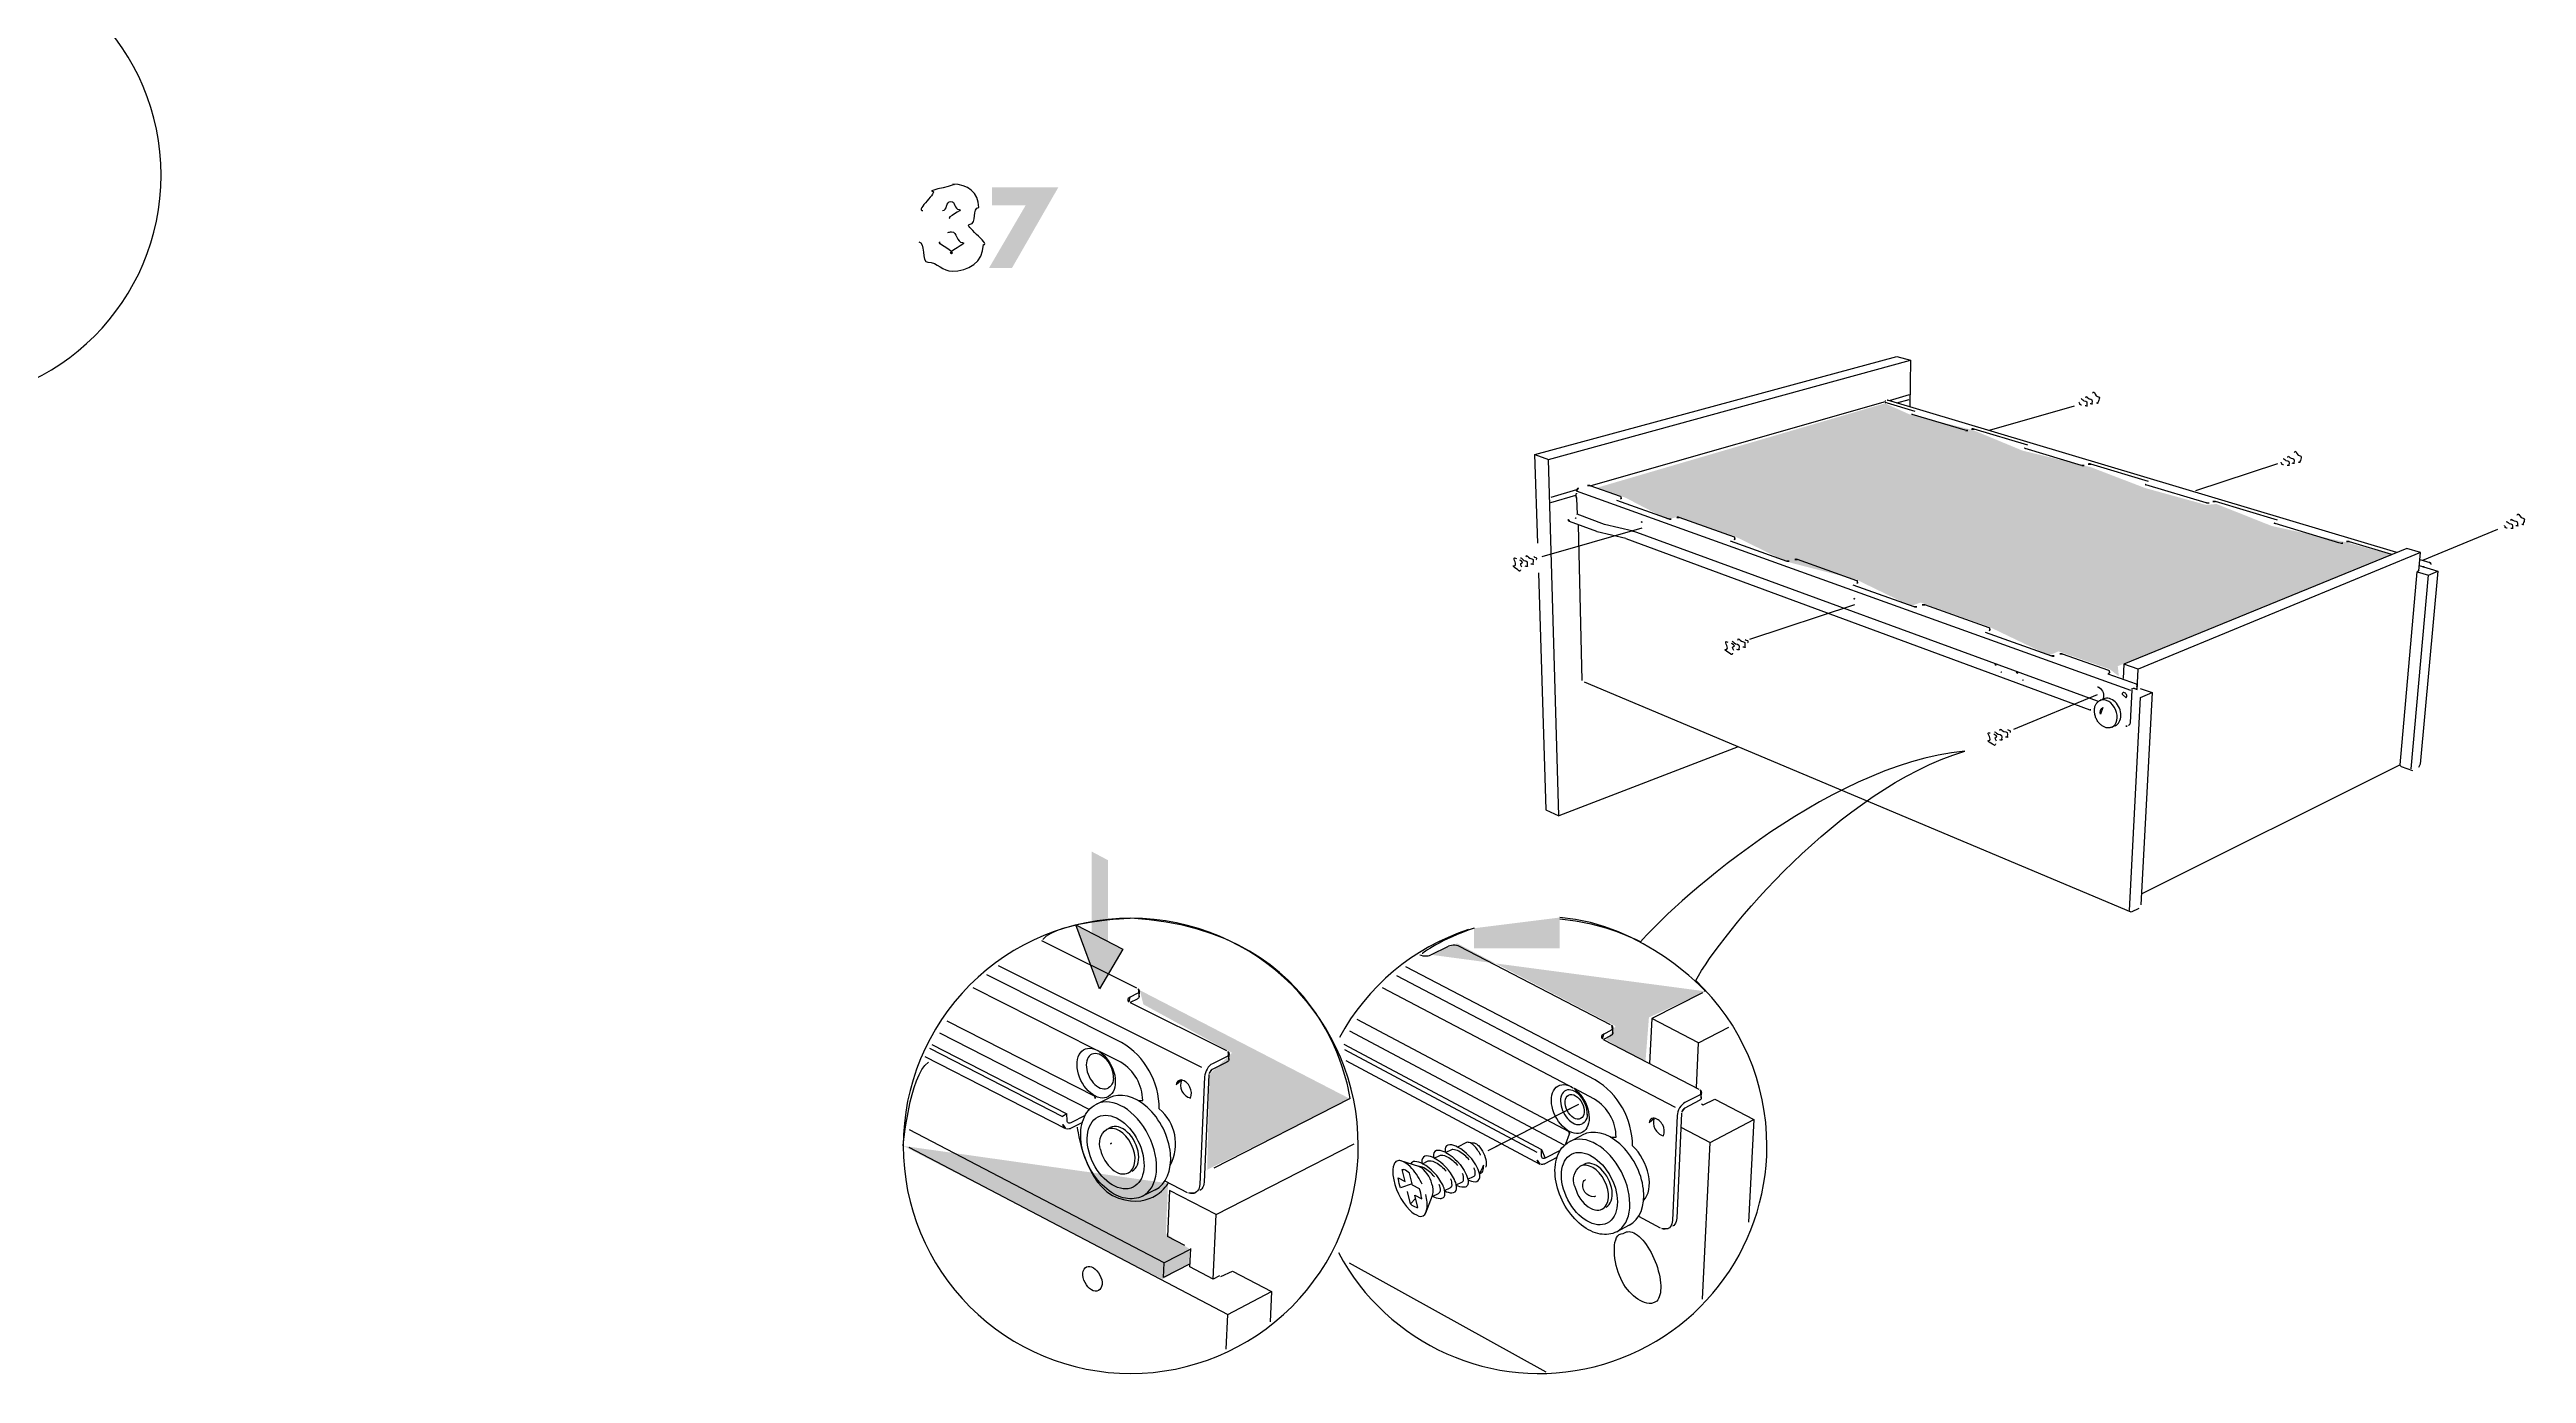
# Model space of a CAD drawing. Header units: metres. Extents: x -27.1 to 47.9, y -10.7 to 6.6.
# Drawn here: x 25.542 to 29.691, y -10.228 to -8.01 of the extents above; entities that cross this region are included whole.
import ezdxf

# ---------------------------------------------------------------- set-up
doc = ezdxf.new("R2010")
doc.units = ezdxf.units.M
doc.header["$MEASUREMENT"] = 0
doc.layers.add('PDF_Working_Num_Penna__1_Num_Penna__1_Num_Penna__1_Num_Penna__1_Num_Penna__1_Num_Penna__1', color=7, linetype='Continuous', lineweight=18, true_color=0xd1d2d4)
doc.layers.add('PDF_Working_Num_Penna__255_Num_Penna__255_Num_Penna__255_Num_Penna__255_Num_Penna__255_Num_Penna__255', color=255, linetype='Continuous', lineweight=18)
doc.layers.add('PDF_Working_Num_Penna__7_Num_Penna__7_Num_Penna__7_Num_Penna__7_Num_Penna__7_Num_Penna__7', color=7, linetype='Continuous', lineweight=18)
doc.styles.add('GENERATED_STYLE_1', font='Arial')

msp = doc.modelspace()

# ---------------------------------------------------------------- hatches: boundary and pattern name
at = {"layer": 'PDF_Working_Num_Penna__1_Num_Penna__1_Num_Penna__1_Num_Penna__1_Num_Penna__1_Num_Penna__1', "linetype": 'Continuous', "lineweight": 18, "true_color": 0xd1d2d4}
for points in [[(28.1347, -8.7439), (28.1826, -8.7609), (28.2527, -8.7974), (28.271, -8.7923), (28.3672, -8.8264), (28.4512, -8.8676), (28.5695, -8.8982), (28.6602, -8.9422), (28.6766, -8.9362), (28.7906, -8.9766), (28.8915, -9.0249), (28.9075, -9.0181), (28.9931, -9.0479), (29.0086, -9.0598), (29.0068, -9.0429), (29.4662, -8.8562), (29.3874, -8.8349), (29.2648, -8.8081), (29.172, -8.7712), (29.155, -8.7728), (29.0526, -8.7445), (28.9612, -8.7094), (28.8474, -8.6819), (28.765, -8.6477), (28.6569, -8.6207), (28.6168, -8.6026)], [(28.072, -9.4639), (27.9286, -9.4818), (27.9286, -9.5154), (28.072, -9.5154)], [(27.8555, -9.5262), (27.9642, -9.5407), (27.9001, -9.5072)], [(27.9642, -9.5407), (28.1653, -9.6457), (28.1502, -9.6688), (28.2155, -9.7064), (28.2214, -9.6312), (28.3164, -9.5876)], [(27.3685, -9.5856), (27.3745, -9.6094), (27.5229, -9.6905), (27.4853, -9.7261), (27.4813, -9.8864), (27.7208, -9.7677)], [(27.4159, -9.9091), (26.9722, -9.8464), (27.4065, -10.0699), (27.4501, -10.045), (27.4516, -10.019), (27.4121, -9.9933)]]:
    msp.add_hatch(color=254, dxfattribs=at).paths.add_polyline_path(points)
at = {"layer": 'PDF_Working_Num_Penna__7_Num_Penna__7_Num_Penna__7_Num_Penna__7_Num_Penna__7_Num_Penna__7', "linetype": 'Continuous', "lineweight": 18}
for points in [[(27.1774, -8.2707), (27.1158, -8.3761), (27.1543, -8.3761), (27.2319, -8.241), (27.121, -8.241), (27.121, -8.2707)], [(27.2877, -9.529), (27.3153, -9.5436), (27.3153, -9.3679), (27.2877, -9.3533)], [(27.2877, -9.529), (27.3153, -9.5436), (27.3153, -9.3679), (27.2877, -9.3533)], [(27.3007, -9.5833), (27.3401, -9.5167), (27.2616, -9.4762)], [(27.3007, -9.5833), (27.3401, -9.5167), (27.2616, -9.4762)]]:
    msp.add_hatch(color=7, dxfattribs=at).paths.add_polyline_path(points)

# ---------------------------------------------------------------- linework, layer by layer
at = {"layer": 'PDF_Working_Num_Penna__255_Num_Penna__255_Num_Penna__255_Num_Penna__255_Num_Penna__255_Num_Penna__255', "color": 255, "linetype": 'Continuous', "lineweight": 18, "flags": 128}
for points in [[(28.2096, -8.8118), (28.0419, -8.8598)], [(28.5655, -8.9404), (28.39, -8.9981)], [(28.8328, -9.1484), (28.9727, -9.0905)], [(27.9575, -9.8515), (28.0983, -9.7791)]]:
    msp.add_lwpolyline(points, dxfattribs=at)
msp.add_lwpolyline([(27.3007, -9.5833), (27.2616, -9.4762), (27.3401, -9.5167)], close=True, dxfattribs=at)
at = {"layer": 'PDF_Working_Num_Penna__7_Num_Penna__7_Num_Penna__7_Num_Penna__7_Num_Penna__7_Num_Penna__7', "color": 7, "linetype": 'Continuous', "lineweight": 18, "flags": 128}
for points in [[(25.0194, -8.414, 0.265678), (25.3478, -8.6016, 0.414205), (25.729, -8.2204, 0.414205), (25.3478, -7.8392, 0.263912), (25.0207, -8.0246)], [(28.9728, -9.0776), (28.9733, -9.0777), (28.9738, -9.0778), (28.9741, -9.0779), (28.9745, -9.0781), (28.975, -9.0783), (28.9754, -9.0785, -0.382502), (28.9818, -9.0983)], [(27.3659, -9.7705), (27.3695, -9.7703), (27.3733, -9.7705, 0.263335), (27.3366, -9.7064), (27.3011, -9.6885), (27.3051, -9.6914), (27.3088, -9.6948), (27.3124, -9.6988), (27.3156, -9.7031), (27.3185, -9.7078), (27.3211, -9.7127), (27.3234, -9.7178), (27.3251, -9.723), (27.3264, -9.7282), (27.3272, -9.7334), (27.3274, -9.7384), (27.3272, -9.7433), (27.3265, -9.7478), (27.3254, -9.7519), (27.3237, -9.7556), (27.3215, -9.7589), (27.319, -9.7615), (27.3161, -9.7636), (27.3129, -9.7651), (27.3094, -9.766), (27.3057, -9.7662), (27.3019, -9.7657), (27.2979, -9.7646), (27.2939, -9.7628), (27.2898, -9.7605), (27.286, -9.7576), (27.2822, -9.7542), (27.2787, -9.7503), (27.2754, -9.7461), (27.2724, -9.7414), (27.2698, -9.7366), (27.2677, -9.7314), (27.2659, -9.7262), (27.2645, -9.721), (27.2638, -9.7159), (27.2634, -9.7109), (27.2636, -9.706), (27.2642, -9.7016), (27.2654, -9.6973), (27.267, -9.6936), (27.269, -9.6903), (27.2716, -9.6876), (27.2744, -9.6854), (27.2776, -9.6839), (27.2811, -9.683), (27.2847, -9.6827), (27.2886, -9.6831), (27.2925, -9.6842), (27.0892, -9.5816)], [(27.4197, -9.878, 0.355278), (27.4011, -9.7846, 0.265831), (27.3379, -9.6732), (27.1125, -9.5598)], [(27.7012, -10.025, 0.781749), (28.419, -9.8465, 0.20695), (28.2997, -9.5694)], [(28.1572, -9.8319), (28.1601, -9.8316), (28.1633, -9.8316), (28.1664, -9.8318, 0.257477), (28.1303, -9.7682), (28.0953, -9.7498), (28.0991, -9.7528), (28.1028, -9.7563), (28.1063, -9.7602), (28.1095, -9.7645), (28.1124, -9.7691), (28.115, -9.774), (28.1172, -9.7791), (28.1189, -9.7842), (28.1201, -9.7893), (28.1209, -9.7944), (28.1212, -9.7993), (28.121, -9.804), (28.1203, -9.8084), (28.1191, -9.8124), (28.1175, -9.8159), (28.1154, -9.8191), (28.113, -9.8216), (28.1101, -9.8236), (28.1069, -9.8249), (28.1035, -9.8257), (28.0998, -9.8258), (28.096, -9.8253), (28.0921, -9.824), (28.0881, -9.8222), (28.0842, -9.8199), (28.0803, -9.8169), (28.0766, -9.8135), (28.0731, -9.8097), (28.0699, -9.8054), (28.0669, -9.8008), (28.0644, -9.7959), (28.0622, -9.7909), (28.0605, -9.7858), (28.0591, -9.7807), (28.0583, -9.7757), (28.058, -9.7708), (28.0582, -9.766), (28.0588, -9.7616), (28.06, -9.7576), (28.0616, -9.754), (28.0635, -9.7508), (28.066, -9.7482), (28.0688, -9.7462), (28.072, -9.7447), (28.0754, -9.7439), (28.0791, -9.7437), (28.0828, -9.7443), (28.0868, -9.7454), (27.775, -9.5814)], [(28.1939, -9.8462, 0.259952), (28.1315, -9.7359), (27.7988, -9.5615)], [(27.3028, -9.8527, -0.32384), (27.3128, -9.8187), (27.3191, -9.8157)], [(27.8413, -9.9107, 0.002429), (27.8403, -9.9084, 0.080403), (27.8212, -9.881, 0.116565), (27.8062, -9.8715)], [(27.8424, -9.8763, 0.117038), (27.8292, -9.8726, 0.301266), (27.8223, -9.8767)], [(27.8619, -9.867, 0.117024), (27.8487, -9.8632, 0.413204), (27.8411, -9.8701, 0.048325), (27.8414, -9.8758)], [(27.8589, -9.9308, 0.114871), (27.8719, -9.9345, 0.414237), (27.8795, -9.9276, 0.116674), (27.8769, -9.914, 0.006878), (27.8759, -9.9119, 0.154906), (27.8422, -9.8762), (27.8516, -9.8717, -0.123932), (27.8542, -9.8712, -0.115876), (27.864, -9.874, -0.096064), (27.8815, -9.8887)], [(27.8814, -9.8576, 0.116272), (27.8681, -9.8539, 0.413055), (27.8606, -9.8607, 0.046769), (27.8609, -9.8664)], [(27.8792, -9.9219, 0.106446), (27.8914, -9.9251, 0.41401), (27.899, -9.9182, 0.116124), (27.8964, -9.9047, 0.005254), (27.8954, -9.9026, 0.154727), (27.8617, -9.8669), (27.8711, -9.8624, -0.126456), (27.8736, -9.8618, -0.116454), (27.8835, -9.8646, -0.09581), (27.9009, -9.8793)], [(27.9394, -9.8622, 0.006605), (27.9389, -9.8611, 0.080549), (27.9283, -9.8459, 0.115618), (27.92, -9.8406, 0.196881), (27.916, -9.8408), (27.9009, -9.8483, 0.116668), (27.8876, -9.8445, 0.411804), (27.8801, -9.8514, 0.046592), (27.8803, -9.8571)], [(27.9204, -9.87, 0.096091), (27.9029, -9.8553, 0.116334), (27.8931, -9.8525, 0.125981), (27.8905, -9.853), (27.8812, -9.8575, -0.154776), (27.9149, -9.8932, -0.011155), (27.9159, -9.8953, -0.116367), (27.9184, -9.9089, -0.414647), (27.9109, -9.9158, -0.105827), (27.8987, -9.9126)], [(27.9181, -9.9032, 0.10591), (27.9304, -9.9064, 0.413203), (27.9379, -9.8995, 0.117006), (27.9353, -9.886, 0.007797), (27.9344, -9.8839, 0.154853), (27.9008, -9.8483)], [(27.9187, -9.8403), (27.9277, -9.8411, -0.05893), (27.9288, -9.8414, -0.116327), (27.9357, -9.8458, -0.162227), (27.9488, -9.8732, -0.115525), (27.948, -9.8814)], [(27.8247, -9.9099), (27.805, -9.9168, -0.053814), (27.8016, -9.9021, -0.018221), (27.8014, -9.9001), (27.8131, -9.906), (27.8082, -9.8858, -0.113698), (27.8109, -9.8862)], [(27.8306, -9.9345), (27.8221, -9.9437, 0.102437), (27.8312, -9.9492, 0.118329), (27.8342, -9.9495), (27.8294, -9.9292), (27.8408, -9.935, 0.01244), (27.8406, -9.9332, 0.054522), (27.837, -9.9183), (27.8253, -9.9123), (27.8204, -9.892, 0.107504), (27.8109, -9.8862)], [(27.862, -9.898, 0.095532), (27.8445, -9.8833, 0.116428), (27.8347, -9.8805), (27.8342, -9.8805)], [(27.8581, -9.9312), (27.869, -9.926, 0.276062), (27.872, -9.9214, 0.116002), (27.8701, -9.9113)], [(27.8791, -9.9211), (27.8884, -9.9166, 0.275721), (27.8915, -9.912, 0.114994), (27.8896, -9.902), (27.8895, -9.9018)], [(27.8985, -9.9118), (27.9079, -9.9073, 0.277959), (27.911, -9.9027, 0.117173), (27.9091, -9.8926), (27.909, -9.8925)], [(27.918, -9.9024), (27.9274, -9.8979, 0.276051), (27.9304, -9.8933, 0.115192), (27.9285, -9.8833)], [(28.0968, -9.9132, -0.323183), (28.106, -9.8805), (28.1122, -9.8774)], [(28.132, -9.9306), (28.1298, -9.9319, -0.522667), (28.112, -9.9061), (28.1131, -9.9045), (28.1149, -9.9032), (28.1148, -9.9033)], [(27.8478, -9.9582, 0.115875), (27.8497, -9.9405, 0.031051), (27.8474, -9.9281)]]:
    msp.add_lwpolyline(points, format="xyb", dxfattribs=at)
for points in [[(28.035, -8.8366), (28.0304, -8.6886), (28.6369, -8.524)], [(28.0304, -8.6886), (28.0533, -8.6966), (28.6597, -8.5305)], [(28.6369, -8.524), (28.6597, -8.5305)], [(28.6597, -8.5305), (28.6582, -8.6085)], [(28.6572, -8.5886), (28.6237, -8.5982)], [(28.6171, -8.6001), (28.1239, -8.741)], [(28.6673, -8.6162), (28.621, -8.6023), (28.618, -8.6014)], [(29.4742, -8.8524), (28.621, -8.5973)], [(28.6366, -8.602), (28.6571, -8.5961)], [(28.7511, -8.6478), (28.6626, -8.6212)], [(28.934, -8.6071), (28.7912, -8.6479)], [(28.8562, -8.6729), (28.7663, -8.6459)], [(28.0706, -9.2937), (28.0533, -8.6966)], [(28.9462, -8.7065), (28.8516, -8.6781)], [(29.0581, -8.7334), (28.9616, -8.7045)], [(29.2743, -8.704), (29.1369, -8.7492)], [(28.1003, -8.7477), (28.0568, -8.7602)], [(29.0284, -9.0837), (28.0999, -8.7499)], [(28.174, -8.7589), (28.1228, -8.7406)], [(29.155, -8.7694), (29.0538, -8.7389)], [(28.0571, -8.7685), (28.0989, -8.7565)], [(28.1002, -8.7619), (28.1009, -8.7885)], [(28.1467, -8.8053), (28.1009, -8.7885)], [(28.167, -8.7648), (28.2545, -8.7961)], [(28.3646, -8.8267), (28.2721, -8.7938)], [(29.2745, -8.7983), (29.1706, -8.7672)], [(28.2096, -8.8118), (28.0419, -8.8598)], [(28.1343, -8.8175), (28.0883, -8.8004)], [(28.1098, -9.0666), (28.1032, -8.806)], [(28.1825, -8.8291), (28.1346, -8.8176), (28.1343, -8.8175)], [(28.9729, -9.1013), (28.1948, -8.8167), (28.1467, -8.8053)], [(28.1825, -8.8291), (28.9602, -9.1161)], [(28.3577, -8.8331), (28.4522, -8.8668)], [(29.379, -8.8368), (29.2703, -8.8041)], [(29.4661, -8.8558), (29.3948, -8.8344)], [(29.5176, -8.8651), (29.6432, -8.8132)], [(28.5697, -8.8998), (28.4701, -8.8643)], [(29.4909, -8.8456), (29.0169, -9.0397), (29.0157, -9.0635)], [(29.5138, -8.8524), (29.0407, -9.0481), (29.0169, -9.0397)], [(29.5111, -8.8833), (29.5138, -8.8524), (29.4908, -8.8456)], [(29.5119, -8.8745), (29.543, -8.8838), (29.5136, -9.2072), (29.5106, -9.2126)], [(29.5128, -8.864), (29.5297, -8.869), (29.5301, -8.8693), (29.5305, -8.8696), (29.5307, -8.8701), (29.5309, -8.8708), (29.531, -8.8715), (29.531, -8.8724)], [(28.0365, -8.8865), (28.0488, -9.2834), (28.0706, -9.2937)], [(28.5631, -8.9065), (28.6653, -8.9431)], [(29.4806, -9.2096), (29.4797, -9.2083), (29.5083, -8.8847)], [(29.4983, -9.2149), (29.5274, -8.8905)], [(29.5119, -8.8829), (29.5083, -8.8847), (29.5274, -8.8905)], [(29.5274, -8.8905), (29.543, -8.8838)], [(28.5655, -8.9404), (28.39, -8.9981)], [(28.7912, -8.9786), (28.6836, -8.9403)], [(28.7848, -8.9858), (28.8958, -9.0255)], [(28.9916, -9.05), (28.9144, -9.0225)], [(29.042, -9.4486), (29.0293, -9.4551), (28.1132, -9.0694)], [(28.9929, -9.054), (28.9928, -9.0543), (28.9925, -9.0546), (28.992, -9.0549), (28.9901, -9.0556), (29.0378, -9.0727)], [(29.0303, -9.0828), (29.0276, -9.1373), (29.0274, -9.1384), (29.0272, -9.1394), (29.0267, -9.1403), (29.0262, -9.1411), (29.0255, -9.1418), (29.0247, -9.1422)], [(29.039, -9.0818), (29.0407, -9.0481)], [(29.0445, -9.08), (29.0644, -9.0871)], [(28.8328, -9.1484), (28.9727, -9.0905)], [(29.0023, -9.1427), (28.9967, -9.1451), (28.9956, -9.1455), (28.9945, -9.1458), (28.9934, -9.146), (28.9922, -9.1462), (28.9911, -9.1463), (28.9899, -9.1462), (28.9887, -9.1461), (28.9876, -9.1459), (28.9864, -9.1456), (28.9852, -9.1452), (28.984, -9.1447), (28.9828, -9.1441), (28.9816, -9.1435), (28.9805, -9.1427), (28.9794, -9.1419), (28.9783, -9.141), (28.9772, -9.14), (28.9761, -9.1389), (28.9751, -9.1378), (28.9742, -9.1366), (28.9733, -9.1353), (28.9724, -9.134), (28.9716, -9.1327), (28.9709, -9.1313), (28.9703, -9.1298), (28.9697, -9.1284), (28.9692, -9.1269), (28.9687, -9.1254), (28.9684, -9.1239), (28.9681, -9.1224), (28.9679, -9.1208), (28.9677, -9.1193), (28.9677, -9.1178), (28.9677, -9.1163), (28.9678, -9.1149), (28.968, -9.1135), (28.9683, -9.1121), (28.9686, -9.1107), (28.9691, -9.1094), (28.9695, -9.1082), (28.9701, -9.107), (28.9708, -9.1059), (28.9715, -9.1048), (28.9723, -9.1038), (28.9732, -9.1029), (28.9742, -9.1021), (28.9752, -9.1013), (28.9763, -9.1006), (28.9775, -9.1001), (28.9831, -9.0978)], [(29.0263, -9.4522), (29.0448, -9.0954)], [(29.0448, -9.0954), (29.0644, -9.0871)], [(29.0644, -9.0871), (29.0455, -9.4426)], [(28.3711, -9.178), (28.0706, -9.2937)], [(29.0464, -9.4243), (29.4784, -9.2088), (29.4797, -9.208)], [(29.4806, -9.2096), (29.4817, -9.2111), (29.5005, -9.2177)], [(27.3637, -9.582), (27.2042, -9.5029)], [(27.8377, -9.5262), (27.8399, -9.5271), (27.8426, -9.5278), (27.8455, -9.5281), (27.8485, -9.5283), (27.8513, -9.528), (27.8539, -9.5273), (27.8562, -9.5264)], [(27.8562, -9.5264), (27.8856, -9.5121)], [(27.9041, -9.5125), (27.9018, -9.5115), (27.8991, -9.5107), (27.8963, -9.5104), (27.8933, -9.5104), (27.8905, -9.5107), (27.8878, -9.5112), (27.8856, -9.5121)], [(28.157, -9.6434), (27.9041, -9.5125)], [(27.4726, -9.7151), (27.132, -9.5447)], [(28.2657, -9.7819), (27.8144, -9.5465)], [(27.3679, -9.587), (27.3676, -9.5882), (27.3669, -9.5894), (27.3657, -9.5905), (27.3642, -9.5913), (27.3521, -9.5972)], [(27.3674, -9.5965), (27.3671, -9.5976), (27.3664, -9.5988), (27.3653, -9.5998), (27.3638, -9.6007), (27.3522, -9.6063)], [(27.3526, -9.6065), (27.514, -9.6869)], [(28.3112, -9.5899), (28.226, -9.6332), (28.2226, -9.7085)], [(27.0331, -9.6569), (27.2842, -9.7852)], [(27.0452, -9.6369), (27.2931, -9.7631)], [(27.7199, -9.6535), (28.0801, -9.8451)], [(27.7321, -9.6341), (28.0873, -9.8225)], [(28.1607, -9.6577), (28.1605, -9.659), (28.1598, -9.6602), (28.1586, -9.6612), (28.1572, -9.6621), (28.1452, -9.6682)], [(28.1611, -9.6486), (28.1608, -9.6499), (28.1601, -9.651), (28.159, -9.6521), (28.1575, -9.653), (28.1456, -9.6591)], [(28.3043, -9.6736), (28.226, -9.6332)], [(28.3008, -9.7491), (28.3043, -9.6736), (28.3552, -9.6474)], [(27.0084, -9.6964), (27.244, -9.8175)], [(27.0162, -9.6827), (27.2389, -9.797)], [(27.0202, -9.6766), (27.2464, -9.7925)], [(27.4902, -9.7087), (27.4877, -9.7102), (27.4854, -9.7122), (27.4831, -9.7148), (27.4811, -9.7177), (27.4795, -9.7209), (27.4783, -9.7242), (27.4774, -9.7275), (27.477, -9.7307)], [(27.5178, -9.7017), (27.5176, -9.7029), (27.5168, -9.704), (27.5157, -9.7051), (27.5142, -9.706), (27.4897, -9.7182)], [(27.5183, -9.6922), (27.518, -9.6934), (27.5173, -9.6946), (27.5161, -9.6956), (27.5147, -9.6965), (27.4902, -9.7087)], [(27.7104, -9.6761), (28.0412, -9.8525)], [(27.7113, -9.6849), (28.0338, -9.8571)], [(27.7137, -9.7031), (28.0385, -9.8769)], [(28.146, -9.6687), (28.3052, -9.7514)], [(27.3243, -9.7329), (27.3239, -9.7366), (27.3231, -9.74), (27.3219, -9.7429), (27.3203, -9.7455), (27.3184, -9.7477), (27.3161, -9.7493)], [(27.477, -9.7307), (27.4689, -9.9109), (27.4685, -9.9141), (27.4678, -9.917), (27.4666, -9.9196), (27.4652, -9.9218), (27.4634, -9.9236), (27.4614, -9.925)], [(27.4844, -9.727), (27.4762, -9.9071), (27.4758, -9.9103), (27.4751, -9.9132), (27.4741, -9.9158), (27.4726, -9.9181), (27.4708, -9.9198), (27.4688, -9.9212)], [(27.3942, -9.9198), (27.3731, -9.9305), (27.3697, -9.9321), (27.3663, -9.9332), (27.3629, -9.9341), (27.3593, -9.9347), (27.3556, -9.935), (27.3519, -9.935), (27.3481, -9.9347), (27.3444, -9.9341), (27.3406, -9.9332), (27.3368, -9.9321), (27.3328, -9.9306), (27.3288, -9.9287), (27.3247, -9.9267), (27.3208, -9.9243), (27.3169, -9.9217), (27.313, -9.9186), (27.3091, -9.9152), (27.3053, -9.9117), (27.3017, -9.9078), (27.2981, -9.9038), (27.2948, -9.8996), (27.2915, -9.8951), (27.2885, -9.8905), (27.2857, -9.8858), (27.283, -9.8808), (27.2806, -9.8759), (27.2785, -9.8709), (27.2765, -9.8658), (27.2747, -9.8606), (27.2733, -9.8555), (27.272, -9.8503), (27.2709, -9.8451), (27.2702, -9.8399), (27.2698, -9.8349), (27.2695, -9.8298), (27.2696, -9.8248), (27.2699, -9.82), (27.2705, -9.8152), (27.2714, -9.8106), (27.2725, -9.8062), (27.274, -9.802), (27.2757, -9.7979), (27.2777, -9.794), (27.28, -9.7904), (27.2825, -9.7872), (27.2855, -9.784), (27.2887, -9.7811), (27.2922, -9.7786), (27.2959, -9.7766), (27.3171, -9.7661)], [(27.4929, -9.8831), (27.7205, -9.7673)], [(27.952, -9.8543), (28.1038, -9.7763)], [(28.2761, -9.7918), (28.2681, -9.9675), (28.2677, -9.9705), (28.267, -9.9732), (28.266, -9.9756), (28.2647, -9.9778), (28.2631, -9.9795), (28.2611, -9.9808)], [(28.2817, -9.7739), (28.2793, -9.7754), (28.277, -9.7775), (28.2747, -9.78), (28.2728, -9.7828), (28.2711, -9.786), (28.2699, -9.7892), (28.2691, -9.7925), (28.2687, -9.7957)], [(28.3091, -9.7661), (28.3088, -9.7672), (28.3081, -9.7685), (28.3069, -9.7696), (28.3055, -9.7705), (28.2813, -9.7831)], [(28.3095, -9.7568), (28.3093, -9.7581), (28.3085, -9.7592), (28.3074, -9.7603), (28.306, -9.7612), (28.2817, -9.7739)], [(28.3097, -9.776), (28.3123, -9.7774), (28.3315, -9.7683)], [(28.3315, -9.7683), (28.3969, -9.8023)], [(27.4091, -10.0425), (26.9826, -9.8197)], [(27.2527, -9.8077), (27.2512, -9.8082), (27.2498, -9.8082), (27.2486, -9.8077), (27.2476, -9.8068), (27.247, -9.8053), (27.2468, -9.8036), (27.2464, -9.7925), (27.2389, -9.797)], [(27.2723, -9.8071), (27.2524, -9.817)], [(27.2767, -9.7957), (27.2527, -9.8077)], [(28.1883, -9.9791), (28.1674, -9.9902), (28.1643, -9.9916), (28.1609, -9.9929), (28.1575, -9.9938), (28.1541, -9.9944), (28.1505, -9.9948), (28.1469, -9.9948), (28.1433, -9.9945), (28.1396, -9.994), (28.1359, -9.9932), (28.1321, -9.9921), (28.1282, -9.9907), (28.1243, -9.9889), (28.1202, -9.987), (28.1164, -9.9846), (28.1125, -9.982), (28.1086, -9.9791), (28.1047, -9.9759), (28.1009, -9.9724), (28.0973, -9.9687), (28.0937, -9.9647), (28.0903, -9.9606), (28.0871, -9.9563), (28.084, -9.9517), (28.0811, -9.9471), (28.0784, -9.9423), (28.076, -9.9375), (28.0737, -9.9325), (28.0717, -9.9275), (28.0698, -9.9224), (28.0683, -9.9173), (28.0669, -9.9123), (28.0658, -9.9072), (28.065, -9.902), (28.0643, -9.897), (28.0641, -9.8921), (28.064, -9.8872), (28.0642, -9.8824), (28.0647, -9.8777), (28.0654, -9.8731), (28.0664, -9.8688), (28.0678, -9.8646), (28.0694, -9.8605), (28.0713, -9.8566), (28.0734, -9.8531), (28.0757, -9.8497), (28.0786, -9.8466), (28.0817, -9.8438), (28.0851, -9.8411), (28.0887, -9.8391), (28.1097, -9.8282)], [(28.0879, -9.827), (28.0818, -9.8436)], [(28.1181, -9.7935), (28.1178, -9.7969), (28.1171, -9.8002), (28.1159, -9.8029), (28.1145, -9.8055), (28.1127, -9.8074), (28.1105, -9.809)], [(28.2687, -9.7957), (28.2607, -9.9714), (28.2604, -9.9744), (28.2598, -9.9771), (28.2587, -9.9796), (28.2573, -9.9817), (28.2557, -9.9834), (28.2538, -9.9847)], [(28.275, -9.8153), (28.3237, -9.8408)], [(28.3237, -9.8408), (28.3969, -9.8023)], [(28.3969, -9.8023), (28.3883, -9.9743)], [(26.9813, -9.8485), (27.5159, -10.1287)], [(27.4915, -10.0694), (27.4966, -9.9616), (27.7274, -9.8429)], [(28.0673, -9.8658), (28.047, -9.8763)], [(28.0728, -9.8541), (28.0474, -9.8671)], [(28.3112, -10.103), (28.3237, -9.8408)], [(27.4106, -9.9049), (27.448, -9.9242)], [(27.4182, -9.9212), (27.4148, -9.998)], [(27.4966, -9.9616), (27.4182, -9.9212)], [(27.8221, -9.9437), (27.8171, -9.923)], [(27.4437, -10.013), (27.4148, -9.998)], [(28.1782, -9.993), (28.1838, -9.9906), (28.1857, -9.9901), (28.1881, -9.9899), (28.1907, -9.9902), (28.1934, -9.9909), (28.1961, -9.9921), (28.199, -9.9937), (28.202, -9.9957), (28.205, -9.9982), (28.2079, -10.001), (28.2109, -10.0042), (28.2139, -10.0078), (28.2168, -10.0117), (28.2196, -10.0159), (28.2223, -10.0203), (28.2249, -10.0249), (28.2274, -10.0298), (28.2297, -10.0348), (28.2319, -10.0399), (28.2338, -10.0451), (28.2356, -10.0503), (28.2371, -10.0555), (28.2384, -10.0607), (28.2395, -10.0658), (28.2403, -10.0708), (28.2408, -10.0756), (28.2412, -10.0802), (28.2412, -10.0846), (28.241, -10.0887), (28.2405, -10.0925), (28.2398, -10.096), (28.2388, -10.0992), (28.2375, -10.1019), (28.2361, -10.1043), (28.2344, -10.1063), (28.2325, -10.1078), (28.2304, -10.1089), (28.2255, -10.1106)], [(28.2039, -9.9644), (28.2402, -9.9837)], [(27.4538, -10.0194), (27.4091, -10.0425)], [(27.5019, -10.064), (27.4915, -10.0694), (27.4525, -10.0489), (27.4538, -10.0182)], [(27.408, -10.0671), (27.4091, -10.0425)], [(27.4527, -10.044), (27.408, -10.0671)], [(27.5045, -10.0653), (27.5237, -10.0563)], [(27.5237, -10.0563), (27.5891, -10.0903)], [(28.0491, -10.2254), (27.7199, -10.0426)], [(27.5159, -10.1287), (27.5891, -10.0903)], [(27.5891, -10.0902), (27.5866, -10.1409)], [(27.5132, -10.1868), (27.5159, -10.1287)]]:
    msp.add_lwpolyline(points, dxfattribs=at)
for points in [[(28.6171, -8.5985), (28.6172, -8.5983), (28.6173, -8.5982), (28.6176, -8.598)], [(28.618, -8.6014), (28.6176, -8.6013), (28.6173, -8.6011), (28.6171, -8.601)], [(28.621, -8.5973), (28.6205, -8.5973)], [(28.6626, -8.6212), (28.6622, -8.621), (28.6619, -8.6209), (28.6617, -8.6207)], [(28.7554, -8.6479), (28.7549, -8.648), (28.7543, -8.648), (28.7536, -8.6481), (28.7529, -8.6481), (28.7523, -8.648), (28.7516, -8.6479)], [(28.7663, -8.6459), (28.7657, -8.6458), (28.7651, -8.6457), (28.7644, -8.6456), (28.7637, -8.6456), (28.7631, -8.6456), (28.7625, -8.6457), (28.7619, -8.6458)], [(28.8516, -8.6781), (28.8512, -8.6779), (28.8508, -8.6777), (28.8507, -8.6775)], [(28.9506, -8.7066), (28.9501, -8.7067), (28.9495, -8.7068), (28.9488, -8.7068), (28.9481, -8.7068), (28.9474, -8.7068), (28.9468, -8.7067)], [(28.9616, -8.7045), (28.961, -8.7043), (28.9603, -8.7042), (28.9597, -8.7042), (28.9589, -8.7042), (28.9583, -8.7042), (28.9577, -8.7043), (28.9572, -8.7044)], [(28.0996, -8.7546), (28.0992, -8.7554), (28.099, -8.7562), (28.0988, -8.757), (28.0988, -8.7579), (28.0989, -8.7587), (28.099, -8.7594), (28.0994, -8.7601), (28.0998, -8.7606), (28.1, -8.761), (28.1002, -8.7614)], [(28.1, -8.7531), (28.1, -8.7536), (28.0998, -8.7541)], [(28.1032, -8.7448), (28.1025, -8.7451), (28.1019, -8.7455), (28.1013, -8.746), (28.1008, -8.7467), (28.1004, -8.7475), (28.1001, -8.7483), (28.1, -8.7491), (28.0999, -8.7499)], [(28.1228, -8.7406), (28.1222, -8.7405), (28.1215, -8.7404), (28.1209, -8.7403), (28.1201, -8.7403), (28.1194, -8.7403), (28.1187, -8.7404)], [(29.0538, -8.7389), (29.0533, -8.7387), (29.0529, -8.7385), (29.0527, -8.7383)], [(28.0991, -8.7942), (28.0989, -8.7947), (28.0986, -8.7952), (28.0981, -8.7955)], [(28.1009, -8.7885), (28.1009, -8.789)], [(28.1749, -8.7621), (28.1748, -8.7623), (28.1746, -8.7625), (28.1742, -8.7627), (28.1737, -8.7629)], [(28.1749, -8.7621), (28.1748, -8.7596), (28.1748, -8.7594), (28.1746, -8.7592), (28.1744, -8.759)], [(28.2545, -8.7961), (28.2551, -8.7963), (28.2558, -8.7964), (28.2565, -8.7965), (28.2572, -8.7965), (28.258, -8.7964), (28.2587, -8.7964)], [(28.2721, -8.7938), (28.2715, -8.7936), (28.2709, -8.7935), (28.2702, -8.7935), (28.2694, -8.7935), (28.2687, -8.7935), (28.268, -8.7936)], [(29.1596, -8.7694), (29.1591, -8.7696), (29.1585, -8.7697), (29.1578, -8.7697), (29.157, -8.7697), (29.1563, -8.7696), (29.1556, -8.7695)], [(29.1706, -8.7672), (29.17, -8.767), (29.1693, -8.7669), (29.1686, -8.7668), (29.1679, -8.7668), (29.1672, -8.7669), (29.1666, -8.767), (29.166, -8.7671)], [(28.0883, -8.8004), (28.0878, -8.8002), (28.0873, -8.7998), (28.0869, -8.7994), (28.0866, -8.7988), (28.0864, -8.7981), (28.0863, -8.7974)], [(28.1947, -8.8177), (28.1948, -8.8172)], [(28.2084, -8.801), (28.2088, -8.8011), (28.2091, -8.8012), (28.2094, -8.8013), (28.2097, -8.8014), (28.21, -8.8015)], [(28.3655, -8.8301), (28.3655, -8.8303), (28.3653, -8.8306), (28.3649, -8.8308), (28.3644, -8.8309)], [(28.3655, -8.8301), (28.3655, -8.8275), (28.3655, -8.8273), (28.3653, -8.8271), (28.365, -8.8269)], [(29.2703, -8.8041), (29.2699, -8.8039), (29.2695, -8.8037), (29.2692, -8.8035), (29.269, -8.8033)], [(29.3838, -8.8368), (29.3832, -8.837), (29.3826, -8.8371), (29.3819, -8.8372), (29.3812, -8.8371), (29.3804, -8.8371), (29.3797, -8.837)], [(29.3948, -8.8344), (29.3942, -8.8342), (29.3935, -8.8341), (29.3927, -8.834), (29.392, -8.834), (29.3912, -8.8341), (29.3906, -8.8342), (29.3901, -8.8343)], [(28.4522, -8.8668), (28.4528, -8.867), (28.4535, -8.8672), (28.4543, -8.8672), (28.4551, -8.8672), (28.4558, -8.8672), (28.4565, -8.8671)], [(28.4701, -8.8643), (28.4695, -8.8641), (28.4688, -8.864), (28.468, -8.8639), (28.4673, -8.8639), (28.4665, -8.864), (28.4658, -8.8641)], [(29.518, -8.8763), (29.5186, -8.8763), (29.5193, -8.8765), (29.5199, -8.8767)], [(29.5287, -8.8691), (29.5293, -8.869)], [(28.5708, -8.9033), (28.5707, -8.9036), (28.5705, -8.9038), (28.5702, -8.904), (28.5697, -8.9042)], [(28.5708, -8.9033), (28.5708, -8.9007), (28.5707, -8.9004), (28.5705, -8.9002), (28.5702, -8.9)], [(28.5645, -8.9298), (28.5649, -8.9299), (28.5653, -8.93), (28.5656, -8.9301), (28.566, -8.9303), (28.5663, -8.9304)], [(28.6653, -8.9431), (28.666, -8.9433), (28.6667, -8.9434), (28.6675, -8.9435), (28.6683, -8.9435), (28.6691, -8.9434), (28.6699, -8.9433)], [(28.6836, -8.9403), (28.683, -8.9401), (28.6822, -8.94), (28.6814, -8.9399), (28.6806, -8.9399), (28.6798, -8.94), (28.6791, -8.9401)], [(28.7923, -8.9824), (28.7923, -8.9827), (28.7921, -8.9829), (28.7918, -8.9831), (28.7914, -8.9833)], [(28.7923, -8.9824), (28.7924, -8.9797), (28.7923, -8.9794), (28.7921, -8.9791), (28.7917, -8.9788)], [(28.8033, -9.0411), (28.8028, -9.0405), (28.8023, -9.04), (28.8017, -9.0397), (28.8011, -9.0395), (28.8006, -9.0395)], [(28.8958, -9.0255), (28.8965, -9.0257), (28.8973, -9.0259), (28.8981, -9.0259), (28.899, -9.026), (28.8998, -9.0259), (28.9005, -9.0258)], [(28.9144, -9.0225), (28.9137, -9.0223), (28.9129, -9.0221), (28.9121, -9.0221), (28.9112, -9.0221), (28.9104, -9.0221), (28.9097, -9.0222)], [(28.8119, -9.0531), (28.8114, -9.0529), (28.8111, -9.0525), (28.8107, -9.0521)], [(28.8395, -9.0544), (28.8391, -9.0538), (28.8385, -9.0533), (28.8379, -9.053), (28.8374, -9.0528), (28.8368, -9.0527)], [(28.8482, -9.0665), (28.8478, -9.0662), (28.8474, -9.0659), (28.847, -9.0655)], [(28.9929, -9.054), (28.993, -9.0511), (28.9929, -9.0508), (28.9927, -9.0505), (28.9922, -9.0502)], [(29.0317, -9.0804), (29.0313, -9.0806), (29.031, -9.0811), (29.0306, -9.0816), (29.0304, -9.0822)], [(29.0332, -9.0797), (29.0393, -9.0819)], [(29.0391, -9.0768), (29.039, -9.0771), (29.0387, -9.0774), (29.0382, -9.0777)], [(29.0391, -9.0768), (29.0392, -9.0739), (29.0392, -9.0736), (29.0389, -9.0733), (29.0384, -9.073)], [(28.9619, -9.116), (28.9613, -9.1162), (28.9608, -9.1162)], [(28.9728, -9.1013), (28.973, -9.1015), (28.973, -9.1017), (28.9731, -9.1019), (28.9731, -9.1021), (28.9731, -9.1023)], [(29.0227, -9.1431), (29.022, -9.1433), (29.0211, -9.1434), (29.0202, -9.1433)], [(27.3007, -9.5833), (27.2616, -9.4762), (27.3401, -9.5167)], [(27.3674, -9.5965), (27.3679, -9.587), (27.3676, -9.5857), (27.3668, -9.5843), (27.3655, -9.5831)], [(27.3521, -9.5972), (27.3504, -9.5982), (27.3491, -9.5995), (27.3485, -9.6009), (27.3485, -9.6024), (27.3491, -9.6038), (27.3504, -9.6051)], [(27.3522, -9.6063), (27.3525, -9.6064)], [(28.1456, -9.6591), (28.1439, -9.6602), (28.1427, -9.6614), (28.1421, -9.6628), (28.142, -9.6642), (28.1425, -9.6657), (28.1436, -9.667)], [(28.1607, -9.6577), (28.1611, -9.6486), (28.1609, -9.6472), (28.1601, -9.6458), (28.1588, -9.6445)], [(27.2925, -9.6842), (27.2942, -9.6847), (27.2956, -9.6853), (27.2968, -9.686), (27.2982, -9.6867), (27.2996, -9.6875)], [(27.5178, -9.7017), (27.5183, -9.6922), (27.518, -9.6908), (27.5172, -9.6894), (27.5158, -9.6881)], [(28.1452, -9.6682), (28.1457, -9.6685)], [(27.4897, -9.7182), (27.4881, -9.7193), (27.4868, -9.7209), (27.4856, -9.7228), (27.4848, -9.7249)], [(28.0868, -9.7454), (28.0883, -9.746), (28.0897, -9.7466), (28.0911, -9.7472), (28.0923, -9.748), (28.0937, -9.7489)], [(27.2931, -9.7631), (27.2934, -9.7639), (27.2937, -9.7646), (27.2939, -9.7654), (27.294, -9.7661), (27.2939, -9.7668)], [(28.2813, -9.7831), (28.2798, -9.7842), (28.2783, -9.7858), (28.2772, -9.7877), (28.2764, -9.7898)], [(28.3091, -9.7661), (28.3095, -9.7568), (28.3093, -9.7553), (28.3085, -9.7539), (28.3071, -9.7525)], [(27.244, -9.8175), (27.2424, -9.8165), (27.2412, -9.8149), (27.2402, -9.813), (27.2395, -9.8107)], [(27.2524, -9.817), (27.2501, -9.8179), (27.2479, -9.8184), (27.2458, -9.8181)], [(28.0873, -9.8225), (28.0877, -9.8233), (28.0879, -9.824), (28.0881, -9.8247), (28.0882, -9.8254), (28.0881, -9.8262)], [(27.3211, -9.8419), (27.3194, -9.8432)], [(28.0385, -9.8769), (28.0371, -9.8758), (28.0359, -9.8744), (28.035, -9.8725), (28.0344, -9.8705)], [(28.0474, -9.8671), (28.046, -9.8677), (28.0445, -9.8678), (28.0433, -9.8673), (28.0424, -9.8664), (28.0418, -9.8651), (28.0416, -9.8634), (28.0412, -9.8525)], [(28.047, -9.8763), (28.0447, -9.8772), (28.0425, -9.8776), (28.0404, -9.8776)], [(27.4614, -9.925), (27.459, -9.9259), (27.4564, -9.9262), (27.4537, -9.926), (27.4508, -9.9253)], [(28.2538, -9.9847), (28.2514, -9.9856), (28.2488, -9.986), (28.246, -9.9858), (28.2431, -9.985)]]:
    msp.add_lwpolyline(points, close=True, dxfattribs=at)
for points in [[(29.0208, -9.096, 0.534765), (29.0169, -9.0869), (29.0162, -9.087), (29.0156, -9.0872), (29.015, -9.0876), (29.0145, -9.0882), (29.0142, -9.0888), (29.0139, -9.0896)], [(28.9776, -9.1234, -0.343225), (28.9816, -9.1123)], [(27.3534, -9.4652, 0.414214), (26.9722, -9.8464, 0.41422), (27.3534, -10.2276, 0.414217), (27.7345, -9.8464, 0.414211)], [(27.4383, -9.7359, 0.443886), (27.4534, -9.7664, 0.439845), (27.4383, -9.7359), (27.4361, -9.7361), (27.4342, -9.7366), (27.4324, -9.7378), (27.431, -9.7394), (27.4299, -9.7414), (27.4292, -9.7437)], [(28.2302, -9.7998, 0.434909), (28.2457, -9.8295, 0.434263), (28.2302, -9.7998), (28.2282, -9.7999), (28.2263, -9.8004), (28.2247, -9.8015), (28.2233, -9.803), (28.2223, -9.8049), (28.2216, -9.8071)], [(27.821, -9.9543, 0.116364), (27.8359, -9.9639, 0.413028), (27.8477, -9.9584), (27.8588, -9.9293, 0.116584), (27.8599, -9.9193, 0.161802), (27.844, -9.8862, 0.115693), (27.8357, -9.881), (27.806, -9.8714, 0.414726), (27.7944, -9.8771, 0.116261), (27.7924, -9.8948, 0.162751)], [(27.9375, -9.8931), (27.9404, -9.8917, 0.19848), (27.9431, -9.8887, 0.116694), (27.9441, -9.8789, 0.007204)]]:
    msp.add_lwpolyline(points, format="xyb", close=True, dxfattribs=at)
at = {"layer": 'PDF_Working_Num_Penna__7_Num_Penna__7_Num_Penna__7_Num_Penna__7_Num_Penna__7_Num_Penna__7', "color": 7, "linetype": 'Continuous', "lineweight": 18}
for centre, radius, start, end in [((28.0388, -9.8472), 0.3823, 108.2751, 151.5191), ((28.0388, -9.844), 0.3788, 63.5779, 84.9761), ((27.9273, -9.8838), 0.00134, 21.8826, 29.5373)]:
    msp.add_arc(centre, radius, start, end, dxfattribs=at)
for centre, major_axis, ratio, start_param, end_param in [((28.987, -9.1226), (-0.0096, 0.0225), 0.718044, 3.148064, 6.277935), ((28.9927, -9.1202), (-0.0096, 0.0225), 0.743267, 3.140055, 6.283436), ((27.3016, -9.7214), (-0.0139, 0.0283), 0.637487, 6.249122, 9.463454), ((27.3016, -9.7211), (-0.014, 0.028), 0.639243, 3.987714, 6.242797), ((28.0958, -9.7815), (-0.0142, 0.0276), 0.624098, 3.971761, 6.249768), ((27.3343, -9.8536), (-0.0385, 0.077), 0.636879, 3.147421, 6.280911), ((27.3562, -9.8427), (-0.0385, 0.0769), 0.666584, 3.131926, 6.295013), ((28.0957, -9.7817), (-0.0141, 0.0278), 0.626568, 6.250059, 9.466946), ((27.331, -9.8552), (-0.0182, 0.0365), 0.637064, 3.146232, 6.281511), ((27.3375, -9.852), (-0.0182, 0.0365), 0.628049, 3.134025, 6.293933), ((28.128, -9.9147), (-0.0391, 0.0756), 0.625713, 3.146863, 6.285622), ((28.1496, -9.9034), (-0.0392, 0.0755), 0.656161, 3.13174, 6.296279), ((27.3312, -9.8546), (-0.018, 0.0372), 0.638123, 1.222103, 3.148037), ((28.1246, -9.9164), (-0.0186, 0.0359), 0.625731, 3.146294, 6.282782), ((28.131, -9.9131), (-0.0185, 0.0358), 0.622951, 3.142755, 6.291992), ((28.1768, -9.888), (-0.0295, 0.0544), 0.635176, 3.335452, 5.192401), ((28.125, -9.9152), (-0.0182, 0.037), 0.631102, 1.21661, 3.148869)]:
    msp.add_ellipse(centre, major_axis=major_axis, ratio=ratio, start_param=start_param, end_param=end_param, dxfattribs=at)
for centre, major_axis, ratio in [((27.328, -9.8568), (-0.0293, 0.0589), 0.636131), ((28.0969, -9.781), (-0.0101, 0.0198), 0.627336), ((28.1217, -9.918), (-0.0299, 0.0577), 0.626192), ((27.2892, -10.069), (-0.0101, 0.0199), 0.627001)]:
    msp.add_ellipse(centre, major_axis=major_axis, ratio=ratio, dxfattribs=at)
for points in [[(27.0209, -8.2472), (27.0325, -8.2472), (26.9909, -8.2799), (27.0052, -8.2799)], [(27.0553, -8.2356), (27.0691, -8.2356), (27.0094, -8.2472), (27.0209, -8.2472)], [(27.0986, -8.2748), (27.0986, -8.2496), (27.0796, -8.2356), (27.0553, -8.2356)], [(27.0378, -8.2799), (27.0466, -8.2799), (27.0432, -8.2643), (27.0521, -8.2643)], [(27.0659, -8.2779), (27.0753, -8.2779), (27.0415, -8.2928), (27.0505, -8.2928)], [(27.0521, -8.2643), (27.06, -8.2643), (27.0577, -8.2779), (27.0659, -8.2779)], [(27.0844, -8.3026), (27.0957, -8.3026), (27.0878, -8.2748), (27.0986, -8.2748)], [(26.9982, -8.3322), (27.01, -8.3322), (27.002, -8.3663), (27.0136, -8.3663)], [(27.0528, -8.3514), (27.064, -8.3514), (27.0233, -8.3322), (27.034, -8.3322)], [(27.0717, -8.3333), (27.0826, -8.3333), (27.0421, -8.3514), (27.0528, -8.3514)], [(27.0469, -8.3163), (27.049, -8.3163), (27.0509, -8.3152), (27.053, -8.3152)], [(27.053, -8.3152), (27.0629, -8.3152), (27.0615, -8.3333), (27.0717, -8.3333)], [(27.0539, -8.3815), (27.0808, -8.3815), (27.1064, -8.3663), (27.1064, -8.3367)], [(27.1064, -8.3367), (27.1203, -8.3367), (27.0696, -8.3026), (27.0844, -8.3026)], [(27.0136, -8.3663), (27.0292, -8.3663), (27.0385, -8.3815), (27.0539, -8.3815)], [(28.9646, -8.5857), (28.9657, -8.5857), (28.9652, -8.5835), (28.966, -8.5835)], [(28.9661, -8.5834), (28.9685, -8.5834), (28.9682, -8.5915), (28.974, -8.5915)], [(28.9458, -8.6057), (28.9465, -8.6057), (28.941, -8.604), (28.9428, -8.604)], [(28.9428, -8.604), (28.9445, -8.604), (28.9411, -8.6008), (28.9418, -8.6008)], [(28.9453, -8.5948), (28.9453, -8.5948), (28.9453, -8.5947), (28.9454, -8.5947)], [(28.9454, -8.5947), (28.9472, -8.5947), (28.9485, -8.599), (28.953, -8.599)], [(28.9553, -8.6073), (28.9562, -8.6073), (28.9504, -8.6068), (28.952, -8.6068)], [(28.953, -8.599), (28.9574, -8.599), (28.9535, -8.6073), (28.9553, -8.6073)], [(28.9532, -8.5933), (28.9542, -8.5933), (28.9532, -8.5913), (28.9539, -8.5913)], [(28.9539, -8.5913), (28.9557, -8.5913), (28.957, -8.5956), (28.9615, -8.5956)], [(28.9638, -8.6039), (28.9647, -8.6039), (28.9589, -8.6034), (28.9605, -8.6034)], [(28.9615, -8.5956), (28.9659, -8.5956), (28.962, -8.6039), (28.9638, -8.6039)], [(28.9735, -8.6028), (28.9743, -8.6028), (28.9697, -8.6021), (28.9709, -8.6021)], [(28.974, -8.5915), (28.9797, -8.5915), (28.9713, -8.6028), (28.9737, -8.6028)], [(29.2814, -8.7042), (29.2831, -8.7042), (29.2796, -8.701), (29.2803, -8.701)], [(29.2844, -8.7058), (29.2851, -8.7058), (29.2796, -8.7042), (29.2814, -8.7042)], [(29.2836, -8.6949), (29.2836, -8.6949), (29.2836, -8.6948), (29.2837, -8.6948)], [(29.2837, -8.6948), (29.2855, -8.6948), (29.287, -8.6988), (29.2914, -8.6988)], [(29.294, -8.707), (29.2949, -8.707), (29.2891, -8.7067), (29.2907, -8.7067)], [(29.2915, -8.6931), (29.2924, -8.6931), (29.2914, -8.6911), (29.292, -8.6911)], [(29.2914, -8.6988), (29.2958, -8.6988), (29.2922, -8.707), (29.294, -8.707)], [(29.292, -8.6911), (29.2939, -8.6911), (29.2954, -8.6951), (29.2998, -8.6951)], [(29.3024, -8.7033), (29.3033, -8.7033), (29.2975, -8.703), (29.2991, -8.703)], [(29.2998, -8.6951), (29.3042, -8.6951), (29.3006, -8.7033), (29.3024, -8.7033)], [(29.3025, -8.6851), (29.3037, -8.6851), (29.3031, -8.6829), (29.3039, -8.6829)], [(29.304, -8.6828), (29.3064, -8.6828), (29.3064, -8.6906), (29.3121, -8.6906)], [(29.3121, -8.7019), (29.3129, -8.7019), (29.3083, -8.7013), (29.3095, -8.7013)], [(29.3121, -8.6906), (29.3178, -8.6906), (29.3098, -8.7019), (29.3122, -8.7019)], [(29.6653, -8.7986), (29.6662, -8.7986), (29.665, -8.7965), (29.6657, -8.7965)], [(29.6657, -8.7965), (29.6675, -8.7965), (29.6692, -8.8001), (29.6737, -8.8001)], [(29.6758, -8.7899), (29.6769, -8.7899), (29.6762, -8.7876), (29.677, -8.7876)], [(29.6771, -8.7875), (29.6795, -8.7875), (29.68, -8.7948), (29.6857, -8.7948)], [(29.6857, -8.7948), (29.6914, -8.7948), (29.6841, -8.806), (29.6865, -8.806)], [(29.6559, -8.8103), (29.6576, -8.8103), (29.6539, -8.8071), (29.6546, -8.8071)], [(29.659, -8.8117), (29.6597, -8.8117), (29.6541, -8.8103), (29.6559, -8.8103)], [(29.6575, -8.8008), (29.6575, -8.8008), (29.6575, -8.8007), (29.6576, -8.8007)], [(29.6576, -8.8007), (29.6594, -8.8007), (29.6611, -8.8043), (29.6655, -8.8043)], [(29.6687, -8.8123), (29.6696, -8.8123), (29.6637, -8.8122), (29.6653, -8.8122)], [(29.6655, -8.8043), (29.6699, -8.8043), (29.6669, -8.8123), (29.6687, -8.8123)], [(29.6768, -8.8081), (29.6777, -8.8081), (29.6719, -8.8079), (29.6735, -8.8079)], [(29.6737, -8.8001), (29.6781, -8.8001), (29.675, -8.8081), (29.6768, -8.8081)], [(29.6864, -8.8061), (29.6872, -8.8061), (29.6825, -8.8056), (29.6837, -8.8056)], [(28.0043, -8.8842), (28.007, -8.8842), (27.9888, -8.8746), (27.9954, -8.8746)], [(27.9954, -8.8746), (28.0021, -8.8746), (27.9933, -8.8615), (27.9961, -8.8615)], [(27.9963, -8.8615), (27.9972, -8.8615), (27.9979, -8.8624), (27.9993, -8.8624)], [(28.0085, -8.877), (28.0085, -8.877), (28.004, -8.8701), (28.0085, -8.8701)], [(28.0085, -8.8701), (28.0129, -8.8701), (28.0052, -8.8651), (28.0052, -8.8651)], [(28.0065, -8.8614), (28.0066, -8.8614), (28.0065, -8.8613), (28.0066, -8.8613)], [(28.0066, -8.8613), (28.0087, -8.8613), (28.0101, -8.8665), (28.0152, -8.8665)], [(28.0177, -8.8761), (28.0187, -8.8761), (28.012, -8.8755), (28.0138, -8.8755)], [(28.0152, -8.8665), (28.0203, -8.8665), (28.0156, -8.8761), (28.0177, -8.8761)], [(28.0157, -8.86), (28.0168, -8.86), (28.0158, -8.8576), (28.0165, -8.8576)], [(28.0165, -8.8576), (28.0186, -8.8576), (28.02, -8.8629), (28.0252, -8.8629)], [(28.0276, -8.8725), (28.0286, -8.8725), (28.022, -8.8719), (28.0238, -8.8719)], [(28.0252, -8.8629), (28.0303, -8.8629), (28.0255, -8.8725), (28.0276, -8.8725)], [(28.0285, -8.8591), (28.0293, -8.8591), (28.0299, -8.8611), (28.0319, -8.8611)], [(28.0319, -8.8611), (28.0339, -8.8611), (28.032, -8.8649), (28.0329, -8.8649)], [(28.0061, -8.8816), (28.0074, -8.8816), (28.0035, -8.8841), (28.0044, -8.8841)], [(28.3503, -9.0147), (28.3569, -9.0147), (28.3478, -9.0017), (28.3505, -9.0017)], [(28.3507, -9.0016), (28.3516, -9.0016), (28.3523, -9.0024), (28.3537, -9.0024)], [(28.3609, -9.0012), (28.361, -9.0012), (28.361, -9.0011), (28.361, -9.0011)], [(28.361, -9.0011), (28.3631, -9.0011), (28.3647, -9.006), (28.3698, -9.006)], [(28.3701, -8.9994), (28.3712, -8.9994), (28.3701, -8.9971), (28.3708, -8.9971)], [(28.3708, -8.9971), (28.3729, -8.9971), (28.3745, -9.002), (28.3796, -9.002)], [(28.3796, -9.002), (28.3847, -9.002), (28.3803, -9.0115), (28.3824, -9.0115)], [(28.3828, -8.9981), (28.3837, -8.9981), (28.3843, -9), (28.3863, -9)], [(28.3863, -9), (28.3883, -9), (28.3866, -9.0038), (28.3874, -9.0038)], [(28.3595, -9.024), (28.3623, -9.024), (28.3437, -9.0147), (28.3503, -9.0147)], [(28.3635, -9.0167), (28.3635, -9.0167), (28.3587, -9.0098), (28.3632, -9.0098)], [(28.3612, -9.0213), (28.3626, -9.0213), (28.3587, -9.0239), (28.3596, -9.0239)], [(28.3632, -9.0098), (28.3676, -9.0098), (28.3598, -9.0049), (28.3598, -9.0049)], [(28.3726, -9.0155), (28.3737, -9.0155), (28.3669, -9.015), (28.3687, -9.015)], [(28.3698, -9.006), (28.3749, -9.006), (28.3705, -9.0155), (28.3726, -9.0155)], [(28.3824, -9.0115), (28.3834, -9.0115), (28.3767, -9.011), (28.3786, -9.011)], [(28.8003, -9.176), (28.8031, -9.176), (28.7839, -9.1673), (28.7906, -9.1673)], [(28.7906, -9.1673), (28.7972, -9.1673), (28.7872, -9.1543), (28.79, -9.1543)], [(28.7901, -9.1542), (28.7911, -9.1542), (28.7918, -9.1548), (28.7932, -9.1548)], [(28.8039, -9.1685), (28.8039, -9.1685), (28.7986, -9.1616), (28.8031, -9.1616)], [(28.8031, -9.1616), (28.8075, -9.1616), (28.7994, -9.1569), (28.7994, -9.1569)], [(28.8003, -9.1531), (28.8004, -9.1531), (28.8003, -9.153), (28.8004, -9.153)], [(28.8004, -9.153), (28.8025, -9.153), (28.8044, -9.1574), (28.8095, -9.1574)], [(28.8129, -9.1667), (28.8139, -9.1667), (28.8072, -9.1665), (28.809, -9.1665)], [(28.8094, -9.1508), (28.8104, -9.1508), (28.8092, -9.1484), (28.8099, -9.1484)], [(28.8095, -9.1574), (28.8146, -9.1574), (28.8108, -9.1667), (28.8129, -9.1667)], [(28.8099, -9.1484), (28.812, -9.1484), (28.8139, -9.1528), (28.819, -9.1528)], [(28.8224, -9.1621), (28.8234, -9.1621), (28.8167, -9.1619), (28.8185, -9.1619)], [(28.819, -9.1528), (28.8241, -9.1528), (28.8203, -9.1621), (28.8224, -9.1621)], [(28.822, -9.1487), (28.8228, -9.1487), (28.8235, -9.1504), (28.8256, -9.1504)], [(28.8256, -9.1504), (28.8276, -9.1504), (28.826, -9.154), (28.8269, -9.154)], [(28.7503, -9.1853), (28.5148, -9.2071), (28.2504, -9.4531), (28.2073, -9.5048)], [(28.2997, -9.5694), (28.3435, -9.4901), (28.5393, -9.2498), (28.7503, -9.1853)], [(28.8019, -9.1732), (28.8032, -9.1732), (28.7995, -9.1759), (28.8004, -9.1759)], [(27.3534, -9.4652), (27.3534, -9.4652), (27.23, -9.4709), (27.2063, -9.5006)], [(27.7208, -9.7677), (27.7208, -9.7677), (27.6885, -9.4833), (27.3534, -9.4652)], [(27.9286, -9.4818), (27.873, -9.4999), (27.8415, -9.5243), (27.8415, -9.5243)], [(28.3164, -9.5876), (28.3164, -9.5876), (28.2146, -9.4752), (28.072, -9.4639)], [(26.9722, -9.8464), (26.9722, -9.8464), (26.9826, -9.7281), (27.0143, -9.7064)], [(27.2636, -9.8152), (27.2636, -9.8152), (27.2755, -9.9141), (27.3329, -9.9339)], [(27.3329, -9.9339), (27.3903, -9.9537), (27.4159, -9.9091), (27.4159, -9.9091)], [(27.8701, -9.9113), (27.8702, -9.9113), (27.87, -9.9112), (27.87, -9.9112)], [(27.9475, -9.8823), (27.9478, -9.8823), (27.9476, -9.8814), (27.948, -9.8814)], [(28.172, -10.0636), (28.1609, -10.0356), (28.1582, -9.993), (28.1782, -9.993)], [(28.2255, -10.1106), (28.2054, -10.1105), (28.1833, -10.0918), (28.172, -10.0636)]]:
    msp.add_open_spline(points, degree=3, dxfattribs=at)

# ---------------------------------------------------------------- texts
at = {"layer": 'PDF_Working_Num_Penna__7_Num_Penna__7_Num_Penna__7_Num_Penna__7_Num_Penna__7_Num_Penna__7', "color": 7, "linetype": 'Continuous', "lineweight": 18, "insert": (27.9325, -9.5222), "char_height": 0.0000077, "attachment_point": 7, "style": 'GENERATED_STYLE_1'}
msp.add_mtext('\\A1;{\\pql;\\fArial|b0|i0|c0|p34;6x}', dxfattribs=at)
at = {"layer": 'PDF_Working_Num_Penna__7_Num_Penna__7_Num_Penna__7_Num_Penna__7_Num_Penna__7_Num_Penna__7', "color": 7, "linetype": 'Continuous', "lineweight": 18, "insert": (27.8441, -10.0354), "char_height": 0.00000321, "attachment_point": 7, "rotation": 25.6425, "style": 'GENERATED_STYLE_1'}
msp.add_mtext('\\A1;{\\pql;\\fArial|b0|i0|c0|p34;100365}', dxfattribs=at)

doc.saveas('drawing.dxf')
